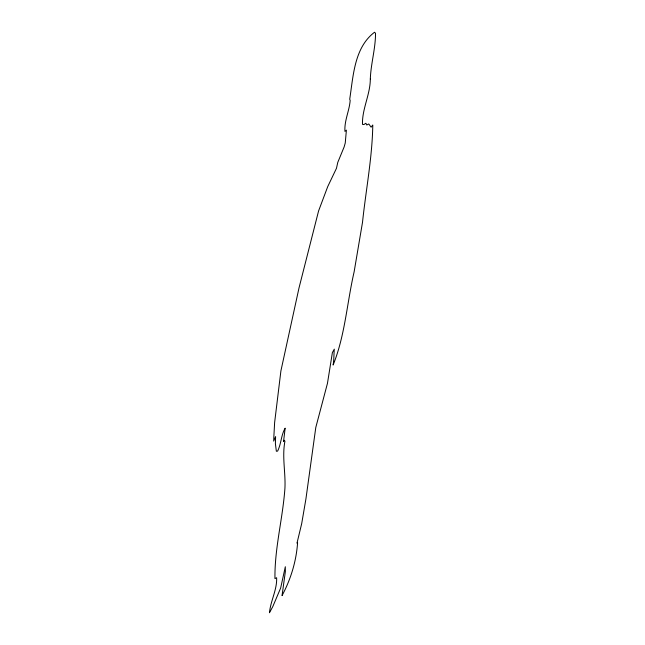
<?xml version="1.0" encoding="UTF-8"?>
<svg xmlns="http://www.w3.org/2000/svg" width="645" height="645" viewBox="0 0 645 645"><rect width="100%" height="100%" fill="white"/><g stroke="black" fill="none" stroke-linecap="round" stroke-linejoin="round"><path stroke-width="0.97" d="M370.319 78.964C370.303 94.484 361.958 109.07 362.49 124.364L363.893 124.558L365.876 123.276L366.811 125.009L368.787 123.977L371.101 127.186L372.786 125.001C372.27 157.509 365.917 189.904 362.514 222.275L354.137 271.787C346.97 302.795 345.099 335.464 333.118 365.03C334.094 359.725 333.796 354.484 334.295 349.155L332.377 352.622L327.467 383.315L315.792 427.466L305.932 498.875L301.699 523.587L296.974 543.227L297.579 542.824C296.281 561.287 290.782 579.315 282.05 595.601L285.388 571.373L285.316 566.729L280.664 588.022L272.811 606.558L269.473 612.75C270.537 600.898 277.181 589.675 276.641 577.743L274.955 578.581C274.528 548.29 282.833 518.378 284.937 488.12C285.687 472.358 281.93 456.773 284.937 441.156L284.276 440.237L283.55 441.583L285.146 428.199C281.051 435.173 281.244 443.8 277.632 451.097L276.358 451.25L275.391 443.623L275.6 436.584L273.698 441.091L273.875 436.375L274.625 422.548L280.906 370.891L299.022 287.888L318.574 210.955L327.733 186.599L336.472 168.289L337.77 162.411L344.14 146.923L345.252 142.997L346.397 130.121L344.946 131.427C344.204 120.663 349.356 111.013 350.171 100.435L349.719 99.193C353.307 75.997 354.226 47.641 374.519 32.25L375.527 33.266C375.543 48.697 370.867 63.605 370.319 78.964"/></g></svg>
